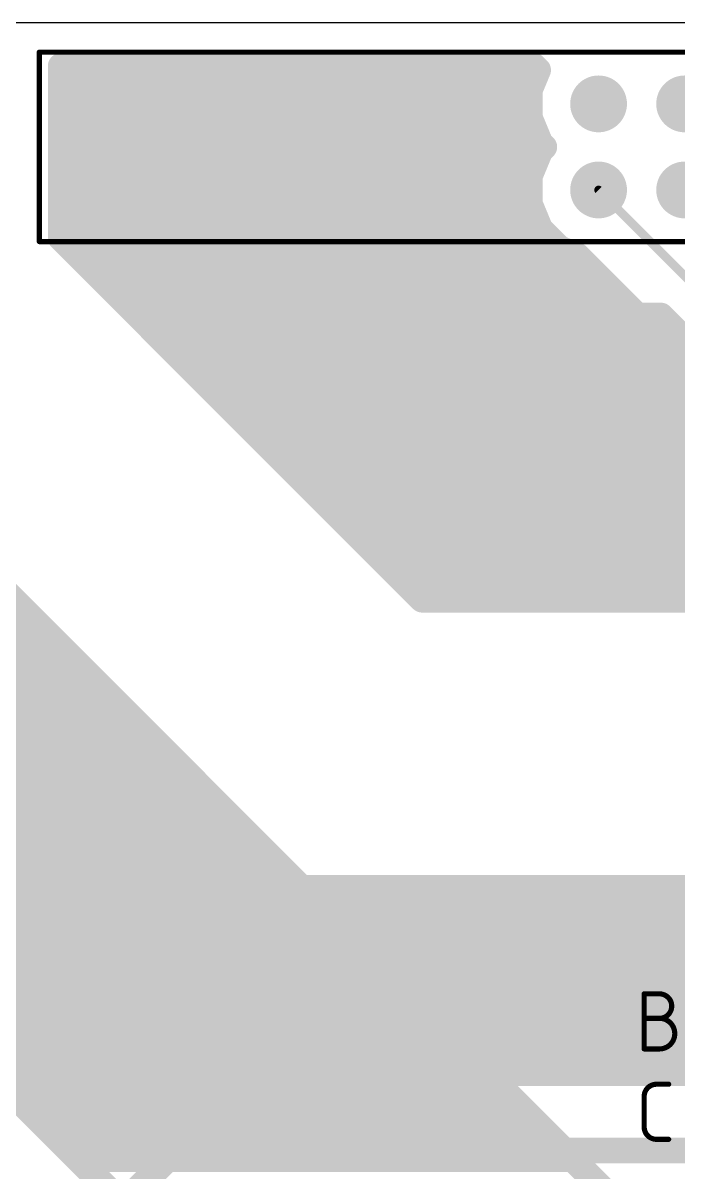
# Model space of a CAD drawing. Extents: x 0 to 6.01, y 0 to 3.
# Drawn here: x 1.206 to 1.967, y 1.665 to 3 of the extents above; entities that cross this region are included whole.
import ezdxf

# ---------------------------------------------------------------- set-up
doc = ezdxf.new("R2010")
doc.units = 0
for name, color, linetype in [('1', 12, 'CONTINUOUS'), ('16', 132, 'CONTINUOUS'), ('17', 110, 'CONTINUOUS'), ('20', 31, 'CONTINUOUS'), ('21', 253, 'CONTINUOUS'), ('25', 253, 'CONTINUOUS')]:
    doc.layers.add(name, color=color, linetype=linetype)

# ---------------------------------------------------------------- blocks, each defined once
blk = doc.blocks.new('ROUNDP')
at = {"const_width": 0.5}
blk.add_lwpolyline([(0, -0.25, 1), (0, 0.25, 1), (0, -0.25)], format="xyb", dxfattribs=at)

msp = doc.modelspace()

# ---------------------------------------------------------------- linework, layer by layer
at = {"layer": '1'}
for points, const_width in [([(0.1, 1.99), (2.33, 1.99)], 0.04), ([(0.1, 1.96), (4.26, 1.96)], 0.04), ([(0.1, 1.92), (4.22, 1.92)], 0.04), ([(0.1, 1.88), (4.18, 1.88)], 0.04), ([(0.1, 1.84), (4.14, 1.84)], 0.04), ([(0.1, 1.8), (4.1, 1.8)], 0.04), ([(4.085, 1.785), (0.735, 1.785)], 0.04), ([(1.384, 1.69), (1.275, 1.581)], 0.03), ([(3.41, 1.69), (1.384, 1.69)], 0.03)]:
    msp.add_lwpolyline(points, dxfattribs=dict(at, const_width=const_width))
at = {"layer": '1', "const_width": 0.015}
for points in [[(1.384, 1.6975, 1), (1.384, 1.6825)], [(1.389303, 1.684697, 1), (1.378697, 1.695303)]]:
    msp.add_lwpolyline(points, format="xyb", dxfattribs=at)
at = {"layer": '16'}
for points, const_width in [([(1.25, 2.75), (1.25, 2.95)], 0.03), ([(1.25, 2.95), (1.8, 2.95)], 0.03), ([(1.8, 2.95), (1.804691, 2.945309)], 0.03), ([(1.25, 2.94), (1.802492, 2.94)], 0.03), ([(1.804691, 2.945309), (1.795, 2.921913)], 0.03), ([(1.25, 2.91), (1.795, 2.91)], 0.03), ([(1.795, 2.921913), (1.795, 2.890087)], 0.03), ([(1.795, 2.890087), (1.807179, 2.860684)], 0.03), ([(1.25, 2.88), (1.799178, 2.88)], 0.03), ([(1.807179, 2.860684), (1.811863, 2.856)], 0.03), ([(1.811863, 2.856), (1.807179, 2.851316)], 0.03), ([(1.25, 2.85), (1.806634, 2.85)], 0.03), ([(1.807179, 2.851316), (1.795, 2.821913)], 0.03), ([(1.25, 2.82), (1.795, 2.82)], 0.03), ([(1.795, 2.821913), (1.795, 2.790087)], 0.03), ([(1.25, 2.79), (1.795036, 2.79)], 0.03), ([(1.795, 2.790087), (1.807179, 2.760684)], 0.03), ([(2.012559, 2.668441), (1.875, 2.806)], 0.01), ([(1.25, 2.76), (1.807863, 2.76)], 0.03), ([(1.67, 2.33), (1.25, 2.75)], 0.03), ([(1.807179, 2.760684), (1.829684, 2.738179)], 0.03), ([(1.829684, 2.738179), (1.850403, 2.729597)], 0.03), ([(1.27, 2.73), (1.84943, 2.73)], 0.03), ([(1.850403, 2.729597), (1.92, 2.66)], 0.03), ([(1.3, 2.7), (1.88, 2.7)], 0.03), ([(1.33, 2.67), (1.91, 2.67)], 0.03), ([(1.92, 2.66), (1.947461, 2.66)], 0.03), ([(1.947461, 2.66), (1.983103, 2.624357)], 0.03), ([(1.36, 2.64), (1.967461, 2.64)], 0.03), ([(1.39, 2.61), (3.181976, 2.61)], 0.03), ([(1.42, 2.58), (3.93, 2.58)], 0.03), ([(1.45, 2.55), (3.9, 2.55)], 0.03), ([(1.48, 2.52), (3.87, 2.52)], 0.03), ([(1.51, 2.49), (3.84, 2.49)], 0.03), ([(1.54, 2.46), (3.81, 2.46)], 0.03), ([(1.57, 2.43), (3.78, 2.43)], 0.03), ([(1.115, 2.41), (1.915431, 1.609568)], 0.03), ([(1.6, 2.4), (3.75, 2.4)], 0.03), ([(1.63, 2.37), (3.72, 2.37)], 0.03), ([(1.66, 2.34), (3.69, 2.34)], 0.03), ([(3.68, 2.33), (1.67, 2.33)], 0.03), ([(0.775, 2.31), (1.215, 2.31)], 0.03), ([(0.775, 2.28), (1.245, 2.28)], 0.03), ([(0.775, 2.25), (1.275, 2.25)], 0.03), ([(0.775, 2.22), (1.305, 2.22)], 0.03), ([(0.775, 2.19), (1.335, 2.19)], 0.03), ([(1.325, 1.625), (0.775, 2.175)], 0.03), ([(0.79, 2.16), (1.365, 2.16)], 0.03), ([(0.82, 2.13), (1.395, 2.13)], 0.03), ([(0.85, 2.1), (1.425, 2.1)], 0.03), ([(0.88, 2.07), (1.455, 2.07)], 0.03), ([(0.91, 2.04), (1.485, 2.04)], 0.03), ([(0.94, 2.01), (1.515, 2.01)], 0.03), ([(0.97, 1.98), (1.545, 1.98)], 0.03), ([(1, 1.95), (1.575, 1.95)], 0.03), ([(1.03, 1.92), (1.605, 1.92)], 0.03), ([(1.06, 1.89), (1.635, 1.89)], 0.03), ([(1.09, 1.86), (1.665, 1.86)], 0.03), ([(1.12, 1.83), (1.695, 1.83)], 0.03), ([(1.15, 1.8), (1.725, 1.8)], 0.03), ([(1.18, 1.77), (1.755, 1.77)], 0.03), ([(1.21, 1.74), (1.785, 1.74)], 0.03), ([(1.24, 1.71), (1.815, 1.71)], 0.03), ([(1.27, 1.68), (1.845, 1.68)], 0.03)]:
    msp.add_lwpolyline(points, dxfattribs=dict(at, const_width=const_width))
for points, const_width in [([(1.2575, 2.95, 1), (1.2425, 2.95)], 0.015), ([(1.25, 2.9575, 1), (1.25, 2.9425)], 0.015), ([(1.805303, 2.955303, 1), (1.794697, 2.944697)], 0.015), ([(1.8, 2.9425, 1), (1.8, 2.9575)], 0.015), ([(1.25, 2.9475, 1), (1.25, 2.9325)], 0.015), ([(1.81162, 2.942439, 1), (1.797762, 2.948179)], 0.015), ([(1.799388, 2.940006, 1), (1.809994, 2.950612)], 0.015), ([(1.802492, 2.9325, 1), (1.802492, 2.9475)], 0.015), ([(1.25, 2.9175, 1), (1.25, 2.9025)], 0.015), ([(1.8025, 2.921913, 1), (1.7875, 2.921913)], 0.015), ([(1.788071, 2.924783, 1), (1.801929, 2.919043)], 0.015), ([(1.795, 2.9025, 1), (1.795, 2.9175)], 0.015), ([(1.801929, 2.892957, 1), (1.788071, 2.887217)], 0.015), ([(1.7875, 2.890087, 1), (1.8025, 2.890087)], 0.015), ([(1.25, 2.8875, 1), (1.25, 2.8725)], 0.015), ([(1.799178, 2.8725, 1), (1.799178, 2.8875)], 0.015), ([(1.812482, 2.865987, 1), (1.801876, 2.85538)], 0.015), ([(1.80025, 2.857813, 1), (1.814108, 2.863554)], 0.015), ([(1.817166, 2.850697, 1), (1.80656, 2.861303)], 0.015), ([(1.25, 2.8575, 1), (1.25, 2.8425)], 0.015), ([(1.801876, 2.85662, 1), (1.812483, 2.846013)], 0.015), ([(1.814108, 2.848446, 1), (1.80025, 2.854186)], 0.015), ([(1.80656, 2.850697, 1), (1.817166, 2.861303)], 0.015), ([(1.806634, 2.8425, 1), (1.806634, 2.8575)], 0.015), ([(1.25, 2.8275, 1), (1.25, 2.8125)], 0.015), ([(1.8025, 2.821913, 1), (1.7875, 2.821913)], 0.015), ([(1.788071, 2.824783, 1), (1.801929, 2.819043)], 0.015), ([(1.795, 2.8125, 1), (1.795, 2.8275)], 0.015), ([(1.25, 2.7975, 1), (1.25, 2.7825)], 0.015), ([(1.801929, 2.792957, 1), (1.788071, 2.787217)], 0.015), ([(1.795036, 2.7825, 1), (1.795036, 2.7975)], 0.015), ([(1.876768, 2.807768, 1), (1.873232, 2.804232)], 0.005), ([(1.7875, 2.790087, 1), (1.8025, 2.790087)], 0.015), ([(1.25, 2.7675, 1), (1.25, 2.7525)], 0.015), ([(1.255303, 2.755303, 1), (1.244697, 2.744697)], 0.015), ([(1.812483, 2.765987, 1), (1.801876, 2.75538)], 0.015), ([(1.80025, 2.757813, 1), (1.814108, 2.763554)], 0.015), ([(1.807863, 2.7525, 1), (1.807863, 2.7675)], 0.015), ([(1.2425, 2.75, 1), (1.2575, 2.75)], 0.015), ([(1.832554, 2.745108, 1), (1.826813, 2.73125)], 0.015), ([(1.82438, 2.732876, 1), (1.834987, 2.743483)], 0.015), ([(1.27, 2.7375, 1), (1.27, 2.7225)], 0.015), ([(1.855706, 2.7349, 1), (1.8451, 2.724294)], 0.015), ([(1.847533, 2.722668, 1), (1.853273, 2.736526)], 0.015), ([(1.84943, 2.7225, 1), (1.84943, 2.7375)], 0.015), ([(1.3, 2.7075, 1), (1.3, 2.6925)], 0.015), ([(1.88, 2.6925, 1), (1.88, 2.7075)], 0.015), ([(1.33, 2.6775, 1), (1.33, 2.6625)], 0.015), ([(1.91, 2.6625, 1), (1.91, 2.6775)], 0.015), ([(1.92, 2.6675, 1), (1.92, 2.6525)], 0.015), ([(1.914697, 2.654697, 1), (1.925303, 2.665303)], 0.015), ([(1.952764, 2.665303, 1), (1.942158, 2.654697)], 0.015), ([(1.947461, 2.6525, 1), (1.947461, 2.6675)], 0.015), ([(1.36, 2.6475, 1), (1.36, 2.6325)], 0.015), ([(1.967461, 2.6325, 1), (1.967461, 2.6475)], 0.015), ([(1.39, 2.6175, 1), (1.39, 2.6025)], 0.015), ([(1.42, 2.5875, 1), (1.42, 2.5725)], 0.015), ([(1.45, 2.5575, 1), (1.45, 2.5425)], 0.015), ([(1.48, 2.5275, 1), (1.48, 2.5125)], 0.015), ([(1.51, 2.4975, 1), (1.51, 2.4825)], 0.015), ([(1.54, 2.4675, 1), (1.54, 2.4525)], 0.015), ([(1.57, 2.4375, 1), (1.57, 2.4225)], 0.015), ([(1.6, 2.4075, 1), (1.6, 2.3925)], 0.015), ([(1.63, 2.3775, 1), (1.63, 2.3625)], 0.015), ([(1.66, 2.3475, 1), (1.66, 2.3325)], 0.015), ([(1.67, 2.3375, 1), (1.67, 2.3225)], 0.015), ([(1.664697, 2.324697, 1), (1.675303, 2.335303)], 0.015), ([(1.215, 2.3025, 1), (1.215, 2.3175)], 0.015), ([(1.245, 2.2725, 1), (1.245, 2.2875)], 0.015), ([(1.275, 2.2425, 1), (1.275, 2.2575)], 0.015), ([(1.305, 2.2125, 1), (1.305, 2.2275)], 0.015), ([(1.335, 2.1825, 1), (1.335, 2.1975)], 0.015), ([(1.365, 2.1525, 1), (1.365, 2.1675)], 0.015), ([(1.395, 2.1225, 1), (1.395, 2.1375)], 0.015), ([(1.425, 2.0925, 1), (1.425, 2.1075)], 0.015), ([(1.455, 2.0625, 1), (1.455, 2.0775)], 0.015), ([(1.485, 2.0325, 1), (1.485, 2.0475)], 0.015), ([(1.515, 2.0025, 1), (1.515, 2.0175)], 0.015), ([(1.545, 1.9725, 1), (1.545, 1.9875)], 0.015), ([(1.575, 1.9425, 1), (1.575, 1.9575)], 0.015), ([(1.605, 1.9125, 1), (1.605, 1.9275)], 0.015), ([(1.635, 1.8825, 1), (1.635, 1.8975)], 0.015), ([(1.665, 1.8525, 1), (1.665, 1.8675)], 0.015), ([(1.695, 1.8225, 1), (1.695, 1.8375)], 0.015), ([(1.725, 1.7925, 1), (1.725, 1.8075)], 0.015), ([(1.755, 1.7625, 1), (1.755, 1.7775)], 0.015), ([(1.21, 1.7475, 1), (1.21, 1.7325)], 0.015), ([(1.785, 1.7325, 1), (1.785, 1.7475)], 0.015), ([(1.24, 1.7175, 1), (1.24, 1.7025)], 0.015), ([(1.815, 1.7025, 1), (1.815, 1.7175)], 0.015), ([(1.27, 1.6875, 1), (1.27, 1.6725)], 0.015), ([(1.845, 1.6725, 1), (1.845, 1.6875)], 0.015)]:
    msp.add_lwpolyline(points, format="xyb", dxfattribs=dict(at, const_width=const_width))
at = {"layer": '20'}
msp.add_line((6, 3), (0, 3), dxfattribs=at)
at = {"layer": '21', "const_width": 0.006}
for points in [[(1.225, 2.966), (2.625, 2.966)], [(1.225, 2.746), (1.225, 2.966)], [(2.625, 2.746), (1.225, 2.746)]]:
    msp.add_lwpolyline(points, dxfattribs=at)
at = {"layer": '21', "const_width": 0.003}
for points in [[(1.225, 2.9675, 1), (1.225, 2.9645)], [(1.2265, 2.966, 1), (1.2235, 2.966)], [(1.225, 2.7475, 1), (1.225, 2.7445)], [(1.2235, 2.746, 1), (1.2265, 2.746)]]:
    msp.add_lwpolyline(points, format="xyb", dxfattribs=at)
at = {"layer": '25', "const_width": 0.006}
for points in [[(1.928, 1.808), (1.928, 1.872)], [(1.928, 1.872), (1.945778, 1.872)], [(1.928, 1.843555), (1.945778, 1.843555)], [(1.945778, 1.808), (1.928, 1.808)], [(1.942222, 1.767), (1.956444, 1.767)], [(1.928, 1.717222), (1.928, 1.752778)], [(1.956444, 1.703), (1.942222, 1.703)]]:
    msp.add_lwpolyline(points, dxfattribs=at)
at = {"layer": '25'}
for points, const_width in [([(1.9295, 1.872, 1), (1.9265, 1.872)], 0.003), ([(1.928, 1.8735, 1), (1.928, 1.8705)], 0.003), ([(1.945778, 1.843555, 1), (1.945778, 1.872)], 0.006), ([(1.945778, 1.8735, 1), (1.945778, 1.8705)], 0.003), ([(1.945778, 1.8705, 1), (1.945778, 1.8735)], 0.003), ([(1.928, 1.845055, 1), (1.928, 1.842055)], 0.003), ([(1.945778, 1.808, 1), (1.945778, 1.843555)], 0.006), ([(1.945778, 1.845055, 1), (1.945778, 1.842055)], 0.003), ([(1.945778, 1.845055, 1), (1.945778, 1.842055)], 0.003), ([(1.945778, 1.842055, 1), (1.945778, 1.845055)], 0.003), ([(1.928, 1.8095, 1), (1.928, 1.8065)], 0.003), ([(1.9265, 1.808, 1), (1.9295, 1.808)], 0.003), ([(1.945778, 1.8095, 1), (1.945778, 1.8065)], 0.003), ([(1.945778, 1.8065, 1), (1.945778, 1.8095)], 0.003), ([(1.942222, 1.767, 0.414211), (1.928, 1.752778)], 0.006), ([(1.942222, 1.7685, 1), (1.942222, 1.7655)], 0.003), ([(1.942222, 1.7655, 1), (1.942222, 1.7685)], 0.003), ([(1.956444, 1.7655, 1), (1.956444, 1.7685)], 0.003), ([(1.9295, 1.752778, 1), (1.9265, 1.752778)], 0.003), ([(1.9265, 1.752778, 1), (1.9295, 1.752778)], 0.003), ([(1.928, 1.717222, 0.414214), (1.942222, 1.703)], 0.006), ([(1.9295, 1.717222, 1), (1.9265, 1.717222)], 0.003), ([(1.9265, 1.717222, 1), (1.9295, 1.717222)], 0.003), ([(1.942222, 1.7045, 1), (1.942222, 1.7015)], 0.003), ([(1.942222, 1.7015, 1), (1.942222, 1.7045)], 0.003), ([(1.956444, 1.7015, 1), (1.956444, 1.7045)], 0.003)]:
    msp.add_lwpolyline(points, format="xyb", dxfattribs=dict(at, const_width=const_width))

# ---------------------------------------------------------------- block references
at = {"layer": '17', "xscale": 0.066, "yscale": 0.066}
for p in [(1.275, 2.906), (1.275, 2.906), (1.375, 2.906), (1.375, 2.906), (1.475, 2.906), (1.475, 2.906), (1.575, 2.906), (1.575, 2.906), (1.675, 2.906), (1.675, 2.906), (1.775, 2.906), (1.775, 2.906), (1.875, 2.906), (1.875, 2.906), (1.975, 2.906), (1.975, 2.906), (1.275, 2.806), (1.275, 2.806), (1.375, 2.806), (1.375, 2.806), (1.475, 2.806), (1.475, 2.806), (1.575, 2.806), (1.575, 2.806), (1.675, 2.806), (1.675, 2.806), (1.775, 2.806), (1.775, 2.806), (1.875, 2.806), (1.875, 2.806), (1.975, 2.806), (1.975, 2.806)]:
    msp.add_blockref('ROUNDP', p, dxfattribs=at)

doc.saveas('drawing.dxf')
